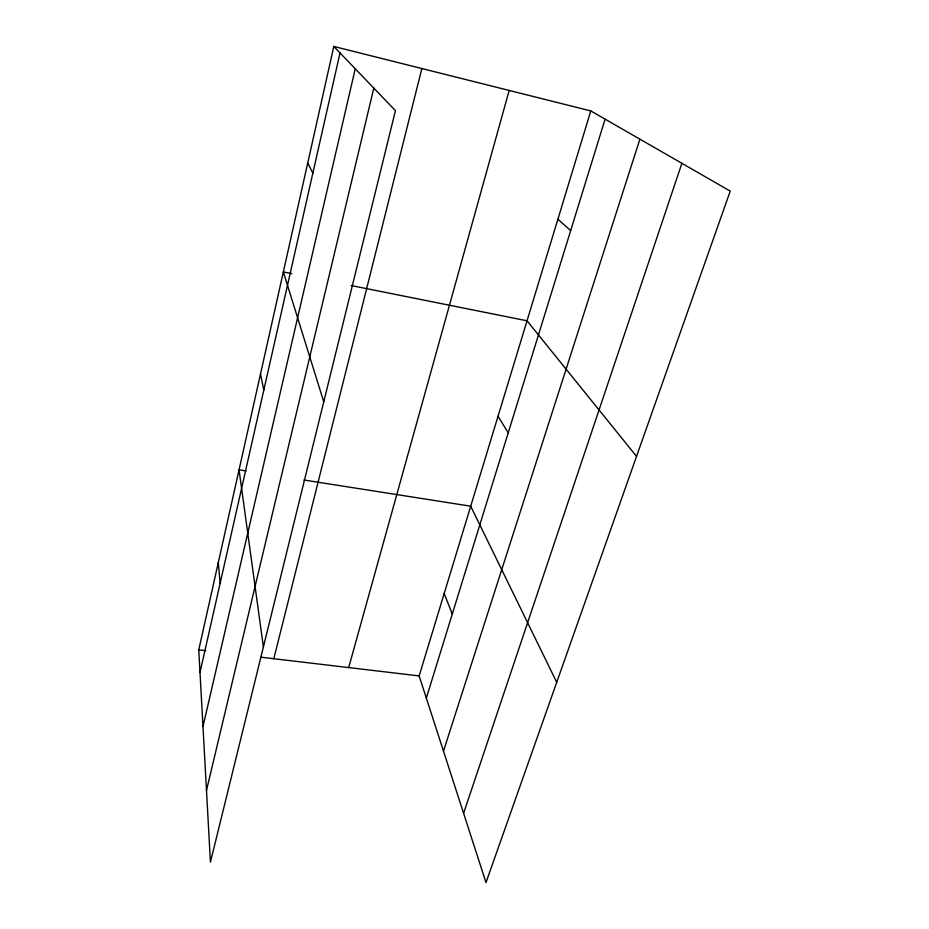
<?xml version="1.0" encoding="UTF-8"?>
<svg xmlns="http://www.w3.org/2000/svg" width="929" height="929" viewBox="0 0 929 929"><rect width="100%" height="100%" fill="white"/><g stroke="black" fill="none" stroke-linecap="round" stroke-linejoin="round"><path stroke-width="1.39" d="M333.813 46.45L395.44 110.656L210.43 862.112L198.76 649.859L333.813 46.45L590.786 110.923L730.24 191.119L485.995 882.55L419.153 675.906L590.786 110.923M200.002 672.41L340.026 52.918M202.975 726.536L355.25 68.781M206.482 790.416L373.806 88.116M273.8 658.731L421.859 68.537M348.689 667.579L509.173 90.45M426.33 698.097L605.081 119.144M443.481 751.143L639.895 139.164M463.594 813.305L681.886 163.307M198.76 649.859L205.843 650.695M261.061 657.221L419.153 675.906M246.115 470.933L239.055 469.819L263.395 647.002M303.969 480.014L470.701 506.189L556.726 682.316M291.822 273.637L283.345 271.942L323.756 401.839M351.116 285.528L527.033 320.784L636.539 456.383M557.888 219.198L570.673 230.589M498.025 416.262L508.233 432.821M307.731 162.993L312.852 173.154M444.178 593.515L452.272 614.069M260.503 374.004L263.801 390.134M218.292 562.591L220.15 583.273"/></g></svg>
